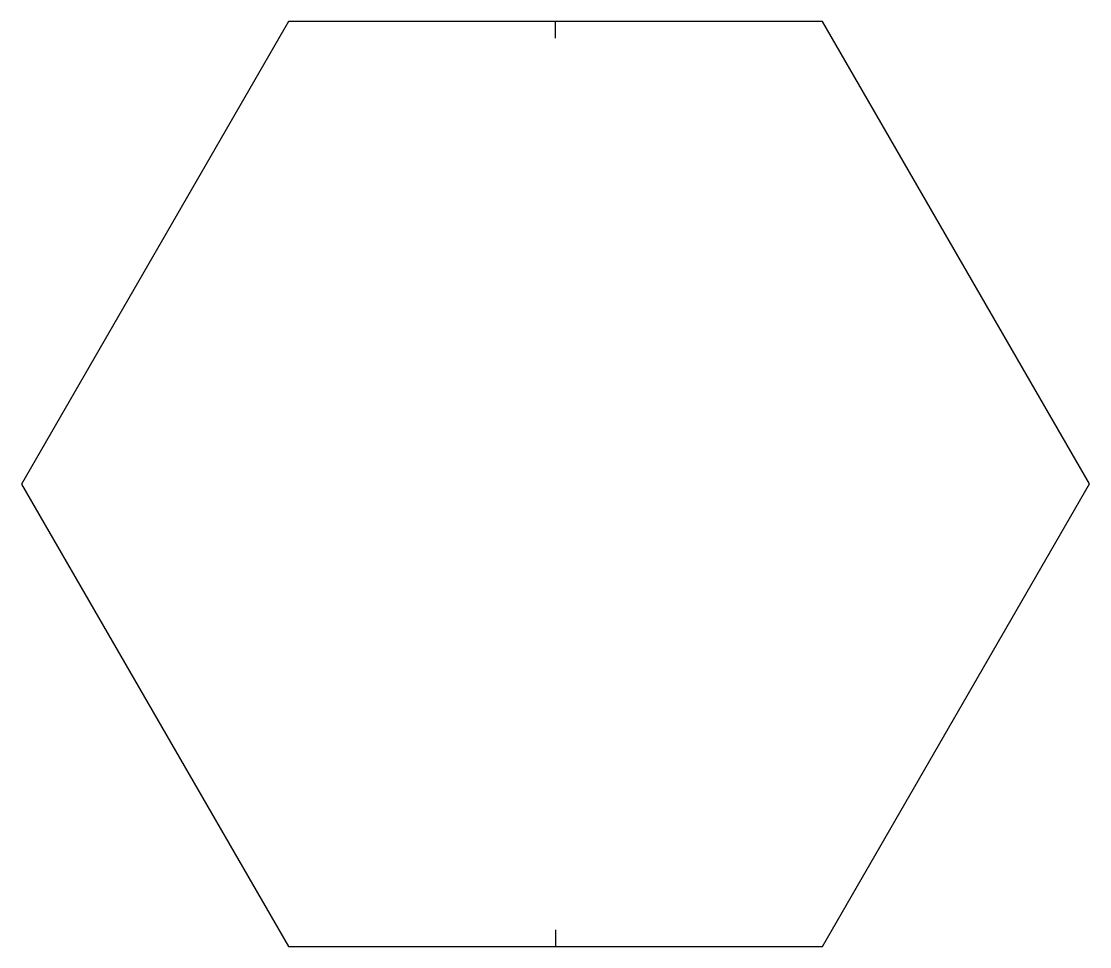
# Model space of a CAD drawing. Header units: centimetres. Extents: x -3.5 to 3.5, y 0 to 6.06.
import ezdxf

# ---------------------------------------------------------------- set-up
doc = ezdxf.new("R2010")
doc.units = ezdxf.units.CM
doc.header["$MEASUREMENT"] = 0
doc.layers.add('hexagon35mmyerlesim  dis taslak v2_Sketch1', color=7, linetype='Continuous')

msp = doc.modelspace()

# ---------------------------------------------------------------- linework, layer by layer
at = {"layer": 'hexagon35mmyerlesim  dis taslak v2_Sketch1'}
for p, q in [((-1.7509, 6.0619), (-3.5005, 3.0306)), ((1.7491, 6.0624), (-1.7509, 6.0619)), ((-0.0009, 5.9531), (-0.0009, 6.0622)), ((3.4995, 3.0316), (1.7491, 6.0624)), ((-3.5005, 3.0306), (-1.75, -0.0003)), ((1.75, 0.0003), (3.4995, 3.0316)), ((0, 0.1091), (0, 0)), ((-1.75, -0.0003), (1.75, 0.0003))]:
    msp.add_line(p, q, dxfattribs=at)
msp.add_point((0, 0), dxfattribs=at)

doc.saveas('drawing.dxf')
